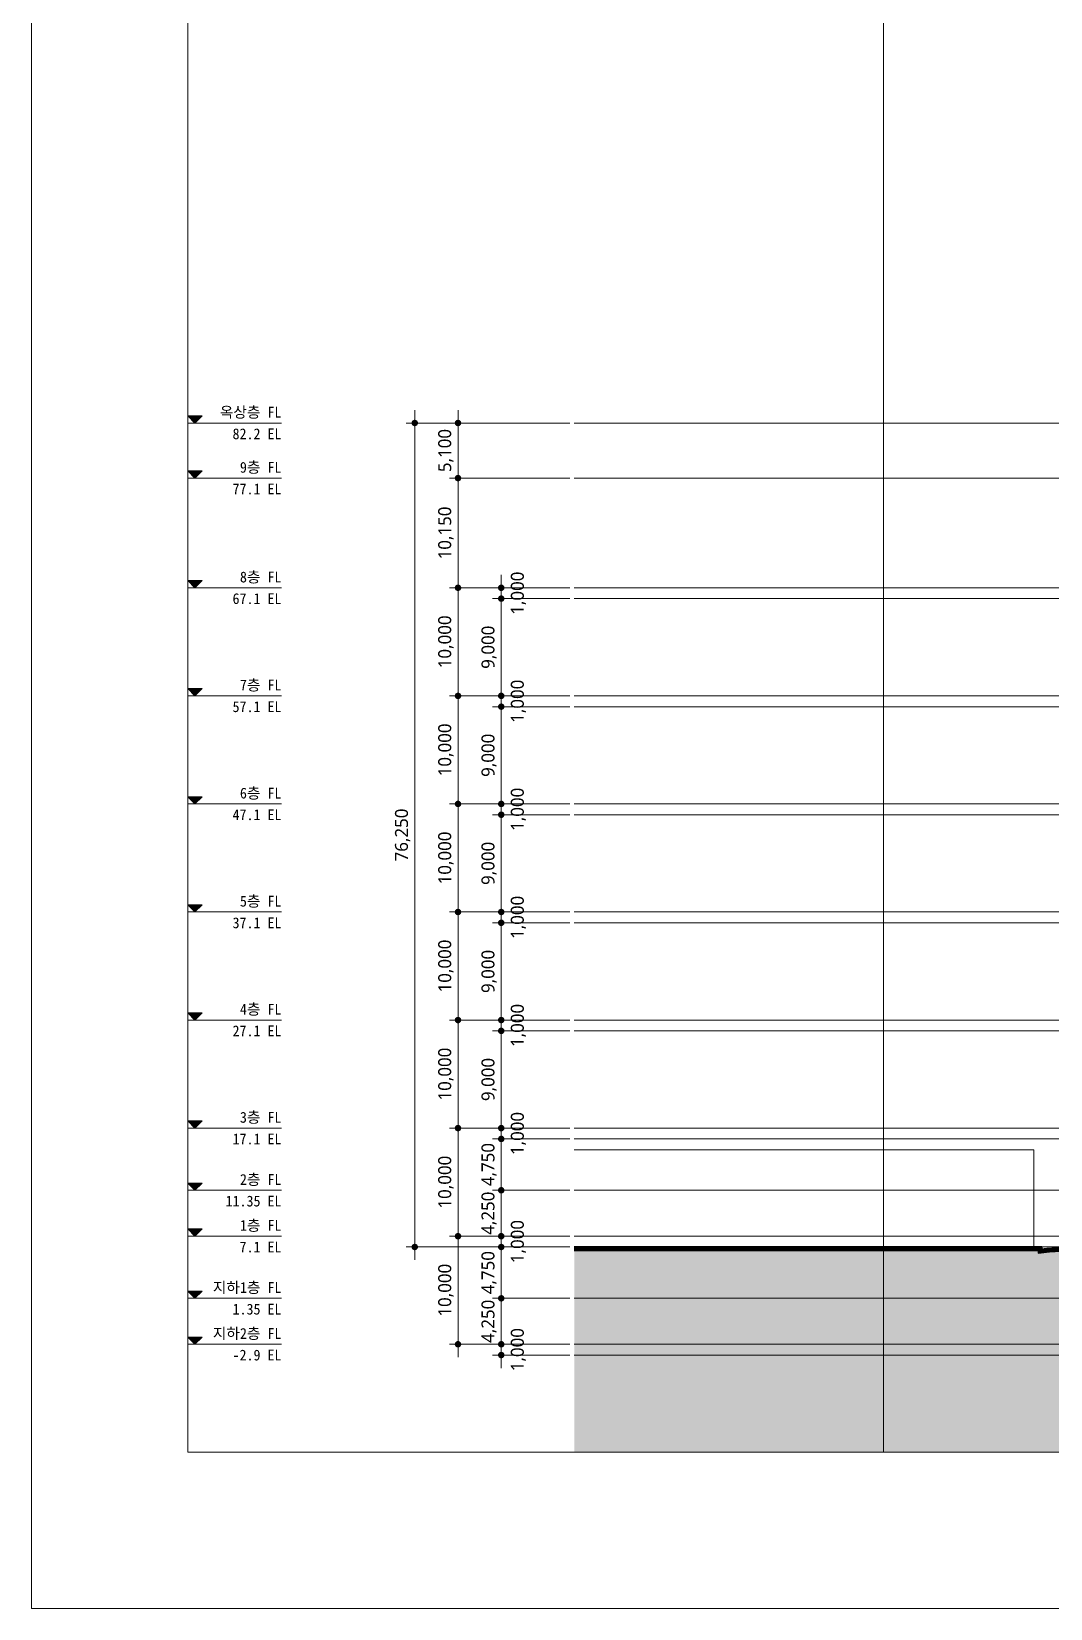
# Model space of a CAD drawing. Header units: millimetres. Extents: x 0 to 420000, y 0 to 297000.
# Drawn here: x 0 to 94255, y 0 to 145925 of the extents above; entities that cross this region are included whole.
import ezdxf
from ezdxf.enums import TextEntityAlignment as Align

# ---------------------------------------------------------------- set-up
doc = ezdxf.new("R2010")
doc.units = ezdxf.units.MM
doc.linetypes.add('CEN', pattern=[62, 60, -1, 0, -1])
doc.layers.get('Defpoints').update_dxf_attribs({"color": 140})
for name, color, linetype, lineweight in [('A-AXIS-LINE', 1, 'CEN', 15), ('A-ELEV-LIN3', 8, 'Continuous', 18), ('A-GRND', 2, 'Continuous', 40)]:
    doc.layers.add(name, color=color, linetype=linetype, lineweight=lineweight)
doc.layers.add('A-XXXX-NPLT', color=144, linetype='Continuous', lineweight=15, plot=False)
doc.layers.add('A-XXXX-SOLD', color=252, linetype='Continuous')
doc.styles.add('HY울릉도L', font='')
doc.styles.add('돋움체', font='')
doc.styles.add('맑은고딕', font='')
doc.styles.get('HY울릉도L').set_extended_font_data('HYwulM')
doc.styles.get('돋움체').set_extended_font_data('DotumChe')
doc.styles.get('맑은고딕').set_extended_font_data('Malgun Gothic')
doc.dimstyles.new('CDIM', dxfattribs={"dimtxt": 3, "dimasz": 1.5, "dimexe": 2, "dimexo": 1, "dimgap": 1, "dimtad": 1, "dimdec": 0, "dimrnd": 0.5, "dimzin": 0, "dimdsep": 32, "dimlunit": 6, "dimtxsty": 'HY울릉도L', "dimblk1": '_CIDOT', "dimblk2": '_CIDOT', "dimsah": 1, "dimcen": 5.5, "dimclrd": 2, "dimclre": 2, "dimclrt": 7, "dimadec": 0, "dimazin": 0, "dimtfac": 1, "dimtdec": 0, "dimtix": 1, "dimtmove": 2, "dimatfit": 1, "dimldrblk": '_CIDOT', "dimfxl": 1, "dimtolj": 1, "dimtzin": 0, "dimlwd": -1, "dimarcsym": 0})

# ---------------------------------------------------------------- blocks, each defined once
blk = doc.blocks.new('_CIDOT')
at = {"color": 0, "linetype": 'ByBlock'}
blk.add_line((2, 0), (-1, 0), dxfattribs=at)
at = {"color": 0, "linetype": 'ByBlock', "const_width": 0.5}
blk.add_lwpolyline([(-0.25, 0, 1), (0.25, 0, 1)], format="xyb", close=True, dxfattribs=at)
blk = doc.blocks.new('*D240')
at = {"layer": 'A-XXXX-NPLT', "lineweight": -2, "transparency": 16777216}
for p, q in [((4631388, -360969), (4620238, -360969)), ((4631388, -371119), (4620238, -371119))]:
    blk.add_line(p, q, dxfattribs=at)
at = {"layer": 'A-XXXX-NPLT', "transparency": 16777216}
blk.add_line((4621038, -370519), (4621038, -361569), dxfattribs=at)
at = {"layer": 'Defpoints', "color": 0, "transparency": 16777216}
for p in [(4621038, -360969), (4631788, -360969), (4631788, -371119)]:
    blk.add_point(p, dxfattribs=at)
at = {"layer": 'A-XXXX-NPLT', "transparency": 16777216, "xscale": 600, "yscale": 600, "zscale": 600}
for p, rotation in [((4621038, -360969), 90), ((4621038, -371119), 270)]:
    blk.add_blockref('_CIDOT', p, dxfattribs=dict(at, rotation=rotation))
at = {"layer": 'A-XXXX-NPLT', "color": 3, "transparency": 16777216, "insert": (4619914, -366044), "char_height": 1200, "attachment_point": 5, "rotation": 90, "style": '맑은고딕'}
blk.add_mtext('\\A1;10,150', dxfattribs=at)
blk = doc.blocks.new('*D241')
at = {"layer": 'A-XXXX-NPLT', "lineweight": -2, "transparency": 16777216}
for p, q in [((4631388, -371119), (4620238, -371119)), ((4631388, -381119), (4620238, -381119))]:
    blk.add_line(p, q, dxfattribs=at)
at = {"layer": 'A-XXXX-NPLT', "transparency": 16777216}
blk.add_line((4621038, -371719), (4621038, -380519), dxfattribs=at)
at = {"layer": 'Defpoints', "color": 0, "transparency": 16777216}
for p in [(4631788, -371119), (4621038, -381119), (4631788, -381119)]:
    blk.add_point(p, dxfattribs=at)
at = {"layer": 'A-XXXX-NPLT', "transparency": 16777216, "xscale": 600, "yscale": 600, "zscale": 600}
for p, rotation in [((4621038, -371119), 90), ((4621038, -381119), 270)]:
    blk.add_blockref('_CIDOT', p, dxfattribs=dict(at, rotation=rotation))
at = {"layer": 'A-XXXX-NPLT', "color": 3, "transparency": 16777216, "insert": (4619914, -376119), "char_height": 1200, "attachment_point": 5, "rotation": 90, "style": '맑은고딕'}
blk.add_mtext('\\A1;10,000', dxfattribs=at)
blk = doc.blocks.new('*D242')
at = {"layer": 'A-XXXX-NPLT', "lineweight": -2, "transparency": 16777216}
for p, q in [((4631388, -381119), (4620238, -381119)), ((4631388, -391119), (4620238, -391119))]:
    blk.add_line(p, q, dxfattribs=at)
at = {"layer": 'A-XXXX-NPLT', "transparency": 16777216}
blk.add_line((4621038, -381719), (4621038, -390519), dxfattribs=at)
at = {"layer": 'Defpoints', "color": 0, "transparency": 16777216}
for p in [(4631788, -381119), (4621038, -391119), (4631788, -391119)]:
    blk.add_point(p, dxfattribs=at)
at = {"layer": 'A-XXXX-NPLT', "transparency": 16777216, "xscale": 600, "yscale": 600, "zscale": 600}
for p, rotation in [((4621038, -381119), 90), ((4621038, -391119), 270)]:
    blk.add_blockref('_CIDOT', p, dxfattribs=dict(at, rotation=rotation))
at = {"layer": 'A-XXXX-NPLT', "color": 3, "transparency": 16777216, "insert": (4619914, -386119), "char_height": 1200, "attachment_point": 5, "rotation": 90, "style": '맑은고딕'}
blk.add_mtext('\\A1;10,000', dxfattribs=at)
blk = doc.blocks.new('*D243')
at = {"layer": 'A-XXXX-NPLT', "lineweight": -2, "transparency": 16777216}
for p, q in [((4631388, -391119), (4620238, -391119)), ((4631388, -401119), (4620238, -401119))]:
    blk.add_line(p, q, dxfattribs=at)
at = {"layer": 'A-XXXX-NPLT', "transparency": 16777216}
blk.add_line((4621038, -391719), (4621038, -400519), dxfattribs=at)
at = {"layer": 'Defpoints', "color": 0, "transparency": 16777216}
for p in [(4631788, -391119), (4621038, -401119), (4631788, -401119)]:
    blk.add_point(p, dxfattribs=at)
at = {"layer": 'A-XXXX-NPLT', "transparency": 16777216, "xscale": 600, "yscale": 600, "zscale": 600}
for p, rotation in [((4621038, -391119), 90), ((4621038, -401119), 270)]:
    blk.add_blockref('_CIDOT', p, dxfattribs=dict(at, rotation=rotation))
at = {"layer": 'A-XXXX-NPLT', "color": 3, "transparency": 16777216, "insert": (4619914, -396119), "char_height": 1200, "attachment_point": 5, "rotation": 90, "style": '맑은고딕'}
blk.add_mtext('\\A1;10,000', dxfattribs=at)
blk = doc.blocks.new('*D244')
at = {"layer": 'A-XXXX-NPLT', "lineweight": -2, "transparency": 16777216}
for p, q in [((4631388, -401119), (4620238, -401119)), ((4631388, -411119), (4620238, -411119))]:
    blk.add_line(p, q, dxfattribs=at)
at = {"layer": 'A-XXXX-NPLT', "transparency": 16777216}
blk.add_line((4621038, -401719), (4621038, -410519), dxfattribs=at)
at = {"layer": 'Defpoints', "color": 0, "transparency": 16777216}
for p in [(4631788, -401119), (4621038, -411119), (4631788, -411119)]:
    blk.add_point(p, dxfattribs=at)
at = {"layer": 'A-XXXX-NPLT', "transparency": 16777216, "xscale": 600, "yscale": 600, "zscale": 600}
for p, rotation in [((4621038, -401119), 90), ((4621038, -411119), 270)]:
    blk.add_blockref('_CIDOT', p, dxfattribs=dict(at, rotation=rotation))
at = {"layer": 'A-XXXX-NPLT', "color": 3, "transparency": 16777216, "insert": (4619914, -406119), "char_height": 1200, "attachment_point": 5, "rotation": 90, "style": '맑은고딕'}
blk.add_mtext('\\A1;10,000', dxfattribs=at)
blk = doc.blocks.new('*D245')
at = {"layer": 'A-XXXX-NPLT', "lineweight": -2, "transparency": 16777216}
for p, q in [((4631388, -411119), (4620238, -411119)), ((4631388, -421119), (4620238, -421119))]:
    blk.add_line(p, q, dxfattribs=at)
at = {"layer": 'A-XXXX-NPLT', "transparency": 16777216}
blk.add_line((4621038, -411719), (4621038, -420519), dxfattribs=at)
at = {"layer": 'Defpoints', "color": 0, "transparency": 16777216}
for p in [(4631788, -411119), (4621038, -421119), (4631788, -421119)]:
    blk.add_point(p, dxfattribs=at)
at = {"layer": 'A-XXXX-NPLT', "transparency": 16777216, "xscale": 600, "yscale": 600, "zscale": 600}
for p, rotation in [((4621038, -411119), 90), ((4621038, -421119), 270)]:
    blk.add_blockref('_CIDOT', p, dxfattribs=dict(at, rotation=rotation))
at = {"layer": 'A-XXXX-NPLT', "color": 3, "transparency": 16777216, "insert": (4619914, -416119), "char_height": 1200, "attachment_point": 5, "rotation": 90, "style": '맑은고딕'}
blk.add_mtext('\\A1;10,000', dxfattribs=at)
blk = doc.blocks.new('*D221')
at = {"layer": 'A-XXXX-NPLT', "lineweight": -2, "transparency": 16777216}
for p, q in [((4631388, -431119), (4620238, -431119)), ((4631388, -441119), (4620238, -441119))]:
    blk.add_line(p, q, dxfattribs=at)
at = {"layer": 'A-XXXX-NPLT', "transparency": 16777216}
blk.add_line((4621038, -431719), (4621038, -440519), dxfattribs=at)
at = {"layer": 'Defpoints', "color": 0, "transparency": 16777216}
for p in [(4631788, -431119), (4621038, -441119), (4631788, -441119)]:
    blk.add_point(p, dxfattribs=at)
at = {"layer": 'A-XXXX-NPLT', "transparency": 16777216, "xscale": 600, "yscale": 600, "zscale": 600}
for p, rotation in [((4621038, -431119), 90), ((4621038, -441119), 270)]:
    blk.add_blockref('_CIDOT', p, dxfattribs=dict(at, rotation=rotation))
at = {"layer": 'A-XXXX-NPLT', "color": 3, "transparency": 16777216, "insert": (4619914, -436119), "char_height": 1200, "attachment_point": 5, "rotation": 90, "style": '맑은고딕'}
blk.add_mtext('\\A1;10,000', dxfattribs=at)
blk = doc.blocks.new('*D222')
at = {"layer": 'A-XXXX-NPLT', "transparency": 16777216}
for p, q in [((4625038, -370519), (4625038, -369919)), ((4625038, -372119), (4625038, -371119)), ((4625038, -372719), (4625038, -373319))]:
    blk.add_line(p, q, dxfattribs=at)
at = {"layer": 'A-XXXX-NPLT', "lineweight": -2, "transparency": 16777216}
for p, q in [((4631388, -371119), (4624238, -371119)), ((4631388, -372119), (4624238, -372119))]:
    blk.add_line(p, q, dxfattribs=at)
at = {"layer": 'Defpoints', "color": 0, "transparency": 16777216}
for p in [(4625038, -371119), (4631788, -371119), (4631788, -372119)]:
    blk.add_point(p, dxfattribs=at)
at = {"layer": 'A-XXXX-NPLT', "transparency": 16777216, "xscale": 600, "yscale": 600, "zscale": 600}
for p, rotation in [((4625038, -371119), 270), ((4625038, -372119), 90)]:
    blk.add_blockref('_CIDOT', p, dxfattribs=dict(at, rotation=rotation))
at = {"layer": 'A-XXXX-NPLT', "color": 3, "transparency": 16777216, "insert": (4626633, -371619), "char_height": 1200, "attachment_point": 5, "rotation": 90, "style": '맑은고딕'}
blk.add_mtext('\\A1;1,000', dxfattribs=at)
blk = doc.blocks.new('*D223')
at = {"layer": 'A-XXXX-NPLT', "lineweight": -2, "transparency": 16777216}
for p, q in [((4631388, -372119), (4624238, -372119)), ((4631388, -381119), (4624238, -381119))]:
    blk.add_line(p, q, dxfattribs=at)
at = {"layer": 'A-XXXX-NPLT', "transparency": 16777216}
blk.add_line((4625038, -372719), (4625038, -380519), dxfattribs=at)
at = {"layer": 'Defpoints', "color": 0, "transparency": 16777216}
for p in [(4631788, -372119), (4625038, -381119), (4631788, -381119)]:
    blk.add_point(p, dxfattribs=at)
at = {"layer": 'A-XXXX-NPLT', "transparency": 16777216, "xscale": 600, "yscale": 600, "zscale": 600}
for p, rotation in [((4625038, -372119), 90), ((4625038, -381119), 270)]:
    blk.add_blockref('_CIDOT', p, dxfattribs=dict(at, rotation=rotation))
at = {"layer": 'A-XXXX-NPLT', "color": 3, "transparency": 16777216, "insert": (4623917, -376619), "char_height": 1200, "attachment_point": 5, "rotation": 90, "style": '맑은고딕'}
blk.add_mtext('\\A1;9,000', dxfattribs=at)
blk = doc.blocks.new('*D224')
at = {"layer": 'A-XXXX-NPLT', "transparency": 16777216}
for p, q in [((4625038, -380519), (4625038, -379919)), ((4625038, -382119), (4625038, -381119)), ((4625038, -382719), (4625038, -383319))]:
    blk.add_line(p, q, dxfattribs=at)
at = {"layer": 'A-XXXX-NPLT', "lineweight": -2, "transparency": 16777216}
for p, q in [((4631388, -381119), (4624238, -381119)), ((4631388, -382119), (4624238, -382119))]:
    blk.add_line(p, q, dxfattribs=at)
at = {"layer": 'Defpoints', "color": 0, "transparency": 16777216}
for p in [(4625038, -381119), (4631788, -381119), (4631788, -382119)]:
    blk.add_point(p, dxfattribs=at)
at = {"layer": 'A-XXXX-NPLT', "transparency": 16777216, "xscale": 600, "yscale": 600, "zscale": 600}
for p, rotation in [((4625038, -381119), 270), ((4625038, -382119), 90)]:
    blk.add_blockref('_CIDOT', p, dxfattribs=dict(at, rotation=rotation))
at = {"layer": 'A-XXXX-NPLT', "color": 3, "transparency": 16777216, "insert": (4626633, -381619), "char_height": 1200, "attachment_point": 5, "rotation": 90, "style": '맑은고딕'}
blk.add_mtext('\\A1;1,000', dxfattribs=at)
blk = doc.blocks.new('*D225')
at = {"layer": 'A-XXXX-NPLT', "lineweight": -2, "transparency": 16777216}
for p, q in [((4631388, -382119), (4624238, -382119)), ((4631388, -391119), (4624238, -391119))]:
    blk.add_line(p, q, dxfattribs=at)
at = {"layer": 'A-XXXX-NPLT', "transparency": 16777216}
blk.add_line((4625038, -382719), (4625038, -390519), dxfattribs=at)
at = {"layer": 'Defpoints', "color": 0, "transparency": 16777216}
for p in [(4631788, -382119), (4625038, -391119), (4631788, -391119)]:
    blk.add_point(p, dxfattribs=at)
at = {"layer": 'A-XXXX-NPLT', "transparency": 16777216, "xscale": 600, "yscale": 600, "zscale": 600}
for p, rotation in [((4625038, -382119), 90), ((4625038, -391119), 270)]:
    blk.add_blockref('_CIDOT', p, dxfattribs=dict(at, rotation=rotation))
at = {"layer": 'A-XXXX-NPLT', "color": 3, "transparency": 16777216, "insert": (4623917, -386619), "char_height": 1200, "attachment_point": 5, "rotation": 90, "style": '맑은고딕'}
blk.add_mtext('\\A1;9,000', dxfattribs=at)
blk = doc.blocks.new('*D226')
at = {"layer": 'A-XXXX-NPLT', "transparency": 16777216}
for p, q in [((4625038, -390519), (4625038, -389919)), ((4625038, -392119), (4625038, -391119)), ((4625038, -392719), (4625038, -393319))]:
    blk.add_line(p, q, dxfattribs=at)
at = {"layer": 'A-XXXX-NPLT', "lineweight": -2, "transparency": 16777216}
for p, q in [((4631388, -391119), (4624238, -391119)), ((4631388, -392119), (4624238, -392119))]:
    blk.add_line(p, q, dxfattribs=at)
at = {"layer": 'Defpoints', "color": 0, "transparency": 16777216}
for p in [(4625038, -391119), (4631788, -391119), (4631788, -392119)]:
    blk.add_point(p, dxfattribs=at)
at = {"layer": 'A-XXXX-NPLT', "transparency": 16777216, "xscale": 600, "yscale": 600, "zscale": 600}
for p, rotation in [((4625038, -391119), 270), ((4625038, -392119), 90)]:
    blk.add_blockref('_CIDOT', p, dxfattribs=dict(at, rotation=rotation))
at = {"layer": 'A-XXXX-NPLT', "color": 3, "transparency": 16777216, "insert": (4626633, -391619), "char_height": 1200, "attachment_point": 5, "rotation": 90, "style": '맑은고딕'}
blk.add_mtext('\\A1;1,000', dxfattribs=at)
blk = doc.blocks.new('*D227')
at = {"layer": 'A-XXXX-NPLT', "lineweight": -2, "transparency": 16777216}
for p, q in [((4631388, -392119), (4624238, -392119)), ((4631388, -401119), (4624238, -401119))]:
    blk.add_line(p, q, dxfattribs=at)
at = {"layer": 'A-XXXX-NPLT', "transparency": 16777216}
blk.add_line((4625038, -392719), (4625038, -400519), dxfattribs=at)
at = {"layer": 'Defpoints', "color": 0, "transparency": 16777216}
for p in [(4631788, -392119), (4625038, -401119), (4631788, -401119)]:
    blk.add_point(p, dxfattribs=at)
at = {"layer": 'A-XXXX-NPLT', "transparency": 16777216, "xscale": 600, "yscale": 600, "zscale": 600}
for p, rotation in [((4625038, -392119), 90), ((4625038, -401119), 270)]:
    blk.add_blockref('_CIDOT', p, dxfattribs=dict(at, rotation=rotation))
at = {"layer": 'A-XXXX-NPLT', "color": 3, "transparency": 16777216, "insert": (4623917, -396619), "char_height": 1200, "attachment_point": 5, "rotation": 90, "style": '맑은고딕'}
blk.add_mtext('\\A1;9,000', dxfattribs=at)
blk = doc.blocks.new('*D228')
at = {"layer": 'A-XXXX-NPLT', "lineweight": -2, "transparency": 16777216}
for p, q in [((4631388, -401119), (4624238, -401119)), ((4631388, -402119), (4624238, -402119))]:
    blk.add_line(p, q, dxfattribs=at)
at = {"layer": 'A-XXXX-NPLT', "transparency": 16777216}
for p, q in [((4625038, -400519), (4625038, -399919)), ((4625038, -402119), (4625038, -401119)), ((4625038, -402719), (4625038, -403319))]:
    blk.add_line(p, q, dxfattribs=at)
at = {"layer": 'Defpoints', "color": 0, "transparency": 16777216}
for p in [(4625038, -401119), (4631788, -401119), (4631788, -402119)]:
    blk.add_point(p, dxfattribs=at)
at = {"layer": 'A-XXXX-NPLT', "transparency": 16777216, "xscale": 600, "yscale": 600, "zscale": 600}
for p, rotation in [((4625038, -401119), 270), ((4625038, -402119), 90)]:
    blk.add_blockref('_CIDOT', p, dxfattribs=dict(at, rotation=rotation))
at = {"layer": 'A-XXXX-NPLT', "color": 3, "transparency": 16777216, "insert": (4626633, -401619), "char_height": 1200, "attachment_point": 5, "rotation": 90, "style": '맑은고딕'}
blk.add_mtext('\\A1;1,000', dxfattribs=at)
blk = doc.blocks.new('*D229')
at = {"layer": 'A-XXXX-NPLT', "lineweight": -2, "transparency": 16777216}
for p, q in [((4631388, -402119), (4624238, -402119)), ((4631388, -411119), (4624238, -411119))]:
    blk.add_line(p, q, dxfattribs=at)
at = {"layer": 'A-XXXX-NPLT', "transparency": 16777216}
blk.add_line((4625038, -402719), (4625038, -410519), dxfattribs=at)
at = {"layer": 'Defpoints', "color": 0, "transparency": 16777216}
for p in [(4631788, -402119), (4625038, -411119), (4631788, -411119)]:
    blk.add_point(p, dxfattribs=at)
at = {"layer": 'A-XXXX-NPLT', "transparency": 16777216, "xscale": 600, "yscale": 600, "zscale": 600}
for p, rotation in [((4625038, -402119), 90), ((4625038, -411119), 270)]:
    blk.add_blockref('_CIDOT', p, dxfattribs=dict(at, rotation=rotation))
at = {"layer": 'A-XXXX-NPLT', "color": 3, "transparency": 16777216, "insert": (4623917, -406619), "char_height": 1200, "attachment_point": 5, "rotation": 90, "style": '맑은고딕'}
blk.add_mtext('\\A1;9,000', dxfattribs=at)
blk = doc.blocks.new('*D230')
at = {"layer": 'A-XXXX-NPLT', "transparency": 16777216}
for p, q in [((4625038, -410519), (4625038, -409919)), ((4625038, -412119), (4625038, -411119)), ((4625038, -412719), (4625038, -413319))]:
    blk.add_line(p, q, dxfattribs=at)
at = {"layer": 'A-XXXX-NPLT', "lineweight": -2, "transparency": 16777216}
for p, q in [((4631388, -411119), (4624238, -411119)), ((4631388, -412119), (4624238, -412119))]:
    blk.add_line(p, q, dxfattribs=at)
at = {"layer": 'Defpoints', "color": 0, "transparency": 16777216}
for p in [(4625038, -411119), (4631788, -411119), (4631788, -412119)]:
    blk.add_point(p, dxfattribs=at)
at = {"layer": 'A-XXXX-NPLT', "transparency": 16777216, "xscale": 600, "yscale": 600, "zscale": 600}
for p, rotation in [((4625038, -411119), 270), ((4625038, -412119), 90)]:
    blk.add_blockref('_CIDOT', p, dxfattribs=dict(at, rotation=rotation))
at = {"layer": 'A-XXXX-NPLT', "color": 3, "transparency": 16777216, "insert": (4626633, -411619), "char_height": 1200, "attachment_point": 5, "rotation": 90, "style": '맑은고딕'}
blk.add_mtext('\\A1;1,000', dxfattribs=at)
blk = doc.blocks.new('*D231')
at = {"layer": 'A-XXXX-NPLT', "lineweight": -2, "transparency": 16777216}
for p, q in [((4631388, -412119), (4624238, -412119)), ((4631388, -421119), (4624238, -421119))]:
    blk.add_line(p, q, dxfattribs=at)
at = {"layer": 'A-XXXX-NPLT', "transparency": 16777216}
blk.add_line((4625038, -412719), (4625038, -420519), dxfattribs=at)
at = {"layer": 'Defpoints', "color": 0, "transparency": 16777216}
for p in [(4631788, -412119), (4625038, -421119), (4631788, -421119)]:
    blk.add_point(p, dxfattribs=at)
at = {"layer": 'A-XXXX-NPLT', "transparency": 16777216, "xscale": 600, "yscale": 600, "zscale": 600}
for p, rotation in [((4625038, -412119), 90), ((4625038, -421119), 270)]:
    blk.add_blockref('_CIDOT', p, dxfattribs=dict(at, rotation=rotation))
at = {"layer": 'A-XXXX-NPLT', "color": 3, "transparency": 16777216, "insert": (4623917, -416619), "char_height": 1200, "attachment_point": 5, "rotation": 90, "style": '맑은고딕'}
blk.add_mtext('\\A1;9,000', dxfattribs=at)
blk = doc.blocks.new('*D232')
at = {"layer": 'A-XXXX-NPLT', "transparency": 16777216}
for p, q in [((4625038, -420519), (4625038, -419919)), ((4625038, -422119), (4625038, -421119)), ((4625038, -422719), (4625038, -423319))]:
    blk.add_line(p, q, dxfattribs=at)
at = {"layer": 'A-XXXX-NPLT', "lineweight": -2, "transparency": 16777216}
for p, q in [((4631388, -421119), (4624238, -421119)), ((4631388, -422119), (4624238, -422119))]:
    blk.add_line(p, q, dxfattribs=at)
at = {"layer": 'Defpoints', "color": 0, "transparency": 16777216}
for p in [(4625038, -421119), (4631788, -421119), (4631788, -422119)]:
    blk.add_point(p, dxfattribs=at)
at = {"layer": 'A-XXXX-NPLT', "transparency": 16777216, "xscale": 600, "yscale": 600, "zscale": 600}
for p, rotation in [((4625038, -421119), 270), ((4625038, -422119), 90)]:
    blk.add_blockref('_CIDOT', p, dxfattribs=dict(at, rotation=rotation))
at = {"layer": 'A-XXXX-NPLT', "color": 3, "transparency": 16777216, "insert": (4626633, -421619), "char_height": 1200, "attachment_point": 5, "rotation": 90, "style": '맑은고딕'}
blk.add_mtext('\\A1;1,000', dxfattribs=at)
blk = doc.blocks.new('*D233')
at = {"layer": 'A-XXXX-NPLT', "transparency": 16777216}
for p, q in [((4625038, -421519), (4625038, -420919)), ((4625038, -422119), (4625038, -426869)), ((4625038, -427469), (4625038, -428069))]:
    blk.add_line(p, q, dxfattribs=at)
at = {"layer": 'A-XXXX-NPLT', "lineweight": -2, "transparency": 16777216}
for p, q in [((4631388, -422119), (4624238, -422119)), ((4631388, -426869), (4624238, -426869))]:
    blk.add_line(p, q, dxfattribs=at)
at = {"layer": 'Defpoints', "color": 0, "transparency": 16777216}
for p in [(4631788, -422119), (4625038, -426869), (4631788, -426869)]:
    blk.add_point(p, dxfattribs=at)
at = {"layer": 'A-XXXX-NPLT', "transparency": 16777216, "xscale": 600, "yscale": 600, "zscale": 600}
for p, rotation in [((4625038, -422119), 270), ((4625038, -426869), 90)]:
    blk.add_blockref('_CIDOT', p, dxfattribs=dict(at, rotation=rotation))
at = {"layer": 'A-XXXX-NPLT', "color": 3, "transparency": 16777216, "insert": (4623917, -424494), "char_height": 1200, "attachment_point": 5, "rotation": 90, "style": '맑은고딕'}
blk.add_mtext('\\A1;4,750', dxfattribs=at)
blk = doc.blocks.new('*D234')
at = {"layer": 'A-XXXX-NPLT', "transparency": 16777216}
for p, q in [((4625038, -430519), (4625038, -429919)), ((4625038, -432119), (4625038, -431119)), ((4625038, -432719), (4625038, -433319))]:
    blk.add_line(p, q, dxfattribs=at)
at = {"layer": 'A-XXXX-NPLT', "lineweight": -2, "transparency": 16777216}
for p, q in [((4631388, -431119), (4624238, -431119)), ((4631388, -432119), (4624238, -432119))]:
    blk.add_line(p, q, dxfattribs=at)
at = {"layer": 'Defpoints', "color": 0, "transparency": 16777216}
for p in [(4625038, -431119), (4631788, -431119), (4631788, -432119)]:
    blk.add_point(p, dxfattribs=at)
at = {"layer": 'A-XXXX-NPLT', "transparency": 16777216, "xscale": 600, "yscale": 600, "zscale": 600}
for p, rotation in [((4625038, -431119), 270), ((4625038, -432119), 90)]:
    blk.add_blockref('_CIDOT', p, dxfattribs=dict(at, rotation=rotation))
at = {"layer": 'A-XXXX-NPLT', "color": 3, "transparency": 16777216, "insert": (4626633, -431619), "char_height": 1200, "attachment_point": 5, "rotation": 90, "style": '맑은고딕'}
blk.add_mtext('\\A1;1,000', dxfattribs=at)
blk = doc.blocks.new('*D235')
at = {"layer": 'A-XXXX-NPLT', "transparency": 16777216}
for p, q in [((4625038, -440519), (4625038, -439919)), ((4625038, -442119), (4625038, -441119)), ((4625038, -442719), (4625038, -443319))]:
    blk.add_line(p, q, dxfattribs=at)
at = {"layer": 'A-XXXX-NPLT', "lineweight": -2, "transparency": 16777216}
for p, q in [((4631388, -441119), (4624238, -441119)), ((4631388, -442119), (4624238, -442119))]:
    blk.add_line(p, q, dxfattribs=at)
at = {"layer": 'Defpoints', "color": 0, "transparency": 16777216}
for p in [(4625038, -441119), (4631788, -441119), (4631788, -442119)]:
    blk.add_point(p, dxfattribs=at)
at = {"layer": 'A-XXXX-NPLT', "transparency": 16777216, "xscale": 600, "yscale": 600, "zscale": 600}
for p, rotation in [((4625038, -441119), 270), ((4625038, -442119), 90)]:
    blk.add_blockref('_CIDOT', p, dxfattribs=dict(at, rotation=rotation))
at = {"layer": 'A-XXXX-NPLT', "color": 3, "transparency": 16777216, "insert": (4626633, -441619), "char_height": 1200, "attachment_point": 5, "rotation": 90, "style": '맑은고딕'}
blk.add_mtext('\\A1;1,000', dxfattribs=at)
blk = doc.blocks.new('*D236')
at = {"layer": 'A-XXXX-NPLT', "lineweight": -2, "transparency": 16777216}
for p, q in [((4631388, -355869), (4620238, -355869)), ((4631388, -360969), (4620238, -360969))]:
    blk.add_line(p, q, dxfattribs=at)
at = {"layer": 'A-XXXX-NPLT', "transparency": 16777216}
blk.add_line((4621038, -360369), (4621038, -356469), dxfattribs=at)
at = {"layer": 'Defpoints', "color": 0, "transparency": 16777216}
for p in [(4621038, -355869), (4631788, -355869), (4631788, -360969)]:
    blk.add_point(p, dxfattribs=at)
at = {"layer": 'A-XXXX-NPLT', "transparency": 16777216, "xscale": 600, "yscale": 600, "zscale": 600}
for p, rotation in [((4621038, -355869), 90), ((4621038, -360969), 270)]:
    blk.add_blockref('_CIDOT', p, dxfattribs=dict(at, rotation=rotation))
at = {"layer": 'A-XXXX-NPLT', "color": 3, "transparency": 16777216, "insert": (4619914, -358419), "char_height": 1200, "attachment_point": 5, "rotation": 90, "style": '맑은고딕'}
blk.add_mtext('\\A1;5,100', dxfattribs=at)
blk = doc.blocks.new('*D237')
at = {"layer": 'A-XXXX-NPLT', "lineweight": -2, "transparency": 16777216}
for p, q in [((4631388, -355869), (4616238, -355869)), ((4631388, -432119), (4616238, -432119))]:
    blk.add_line(p, q, dxfattribs=at)
at = {"layer": 'A-XXXX-NPLT', "transparency": 16777216}
blk.add_line((4617038, -431519), (4617038, -356469), dxfattribs=at)
at = {"layer": 'Defpoints', "color": 0, "transparency": 16777216}
for p in [(4617038, -355869), (4631788, -355869), (4631788, -432119)]:
    blk.add_point(p, dxfattribs=at)
at = {"layer": 'A-XXXX-NPLT', "transparency": 16777216, "xscale": 600, "yscale": 600, "zscale": 600}
for p, rotation in [((4617038, -355869), 90), ((4617038, -432119), 270)]:
    blk.add_blockref('_CIDOT', p, dxfattribs=dict(at, rotation=rotation))
at = {"layer": 'A-XXXX-NPLT', "color": 3, "transparency": 16777216, "insert": (4615917, -393994), "char_height": 1200, "attachment_point": 5, "rotation": 90, "style": '맑은고딕'}
blk.add_mtext('\\A1;76,250', dxfattribs=at)
blk = doc.blocks.new('*D246')
at = {"layer": 'A-XXXX-NPLT', "lineweight": -2, "transparency": 16777216}
for p, q in [((4631388, -421119), (4620238, -421119)), ((4631388, -431119), (4620238, -431119))]:
    blk.add_line(p, q, dxfattribs=at)
at = {"layer": 'A-XXXX-NPLT', "transparency": 16777216}
blk.add_line((4621038, -421719), (4621038, -430519), dxfattribs=at)
at = {"layer": 'Defpoints', "color": 0, "transparency": 16777216}
for p in [(4631788, -421119), (4621038, -431119), (4631788, -431119)]:
    blk.add_point(p, dxfattribs=at)
at = {"layer": 'A-XXXX-NPLT', "transparency": 16777216, "xscale": 600, "yscale": 600, "zscale": 600}
for p, rotation in [((4621038, -421119), 90), ((4621038, -431119), 270)]:
    blk.add_blockref('_CIDOT', p, dxfattribs=dict(at, rotation=rotation))
at = {"layer": 'A-XXXX-NPLT', "color": 3, "transparency": 16777216, "insert": (4619914, -426119), "char_height": 1200, "attachment_point": 5, "rotation": 90, "style": '맑은고딕'}
blk.add_mtext('\\A1;10,000', dxfattribs=at)
blk = doc.blocks.new('*D247')
at = {"layer": 'A-XXXX-NPLT', "transparency": 16777216}
for p, q in [((4625038, -426269), (4625038, -425669)), ((4625038, -426869), (4625038, -431119)), ((4625038, -431719), (4625038, -432319))]:
    blk.add_line(p, q, dxfattribs=at)
at = {"layer": 'A-XXXX-NPLT', "lineweight": -2, "transparency": 16777216}
for p, q in [((4631388, -426869), (4624238, -426869)), ((4631388, -431119), (4624238, -431119))]:
    blk.add_line(p, q, dxfattribs=at)
at = {"layer": 'Defpoints', "color": 0, "transparency": 16777216}
for p in [(4631788, -426869), (4625038, -431119), (4631788, -431119)]:
    blk.add_point(p, dxfattribs=at)
at = {"layer": 'A-XXXX-NPLT', "transparency": 16777216, "xscale": 600, "yscale": 600, "zscale": 600}
for p, rotation in [((4625038, -426869), 270), ((4625038, -431119), 90)]:
    blk.add_blockref('_CIDOT', p, dxfattribs=dict(at, rotation=rotation))
at = {"layer": 'A-XXXX-NPLT', "color": 3, "transparency": 16777216, "insert": (4623917, -428994), "char_height": 1200, "attachment_point": 5, "rotation": 90, "style": '맑은고딕'}
blk.add_mtext('\\A1;4,250', dxfattribs=at)
blk = doc.blocks.new('*D238')
at = {"layer": 'A-XXXX-NPLT', "transparency": 16777216}
for p, q in [((4625038, -431519), (4625038, -430919)), ((4625038, -432119), (4625038, -436869)), ((4625038, -437469), (4625038, -438069))]:
    blk.add_line(p, q, dxfattribs=at)
at = {"layer": 'A-XXXX-NPLT', "lineweight": -2, "transparency": 16777216}
for p, q in [((4631388, -432119), (4624238, -432119)), ((4631388, -436869), (4624238, -436869))]:
    blk.add_line(p, q, dxfattribs=at)
at = {"layer": 'Defpoints', "color": 0, "transparency": 16777216}
for p in [(4631788, -432119), (4625038, -436869), (4631788, -436869)]:
    blk.add_point(p, dxfattribs=at)
at = {"layer": 'A-XXXX-NPLT', "transparency": 16777216, "xscale": 600, "yscale": 600, "zscale": 600}
for p, rotation in [((4625038, -432119), 270), ((4625038, -436869), 90)]:
    blk.add_blockref('_CIDOT', p, dxfattribs=dict(at, rotation=rotation))
at = {"layer": 'A-XXXX-NPLT', "color": 3, "transparency": 16777216, "insert": (4623917, -434494), "char_height": 1200, "attachment_point": 5, "rotation": 90, "style": '맑은고딕'}
blk.add_mtext('\\A1;4,750', dxfattribs=at)
blk = doc.blocks.new('*D239')
at = {"layer": 'A-XXXX-NPLT', "transparency": 16777216}
for p, q in [((4625038, -436269), (4625038, -435669)), ((4625038, -436869), (4625038, -441119)), ((4625038, -441719), (4625038, -442319))]:
    blk.add_line(p, q, dxfattribs=at)
at = {"layer": 'A-XXXX-NPLT', "lineweight": -2, "transparency": 16777216}
for p, q in [((4631388, -436869), (4624238, -436869)), ((4631388, -441119), (4624238, -441119))]:
    blk.add_line(p, q, dxfattribs=at)
at = {"layer": 'Defpoints', "color": 0, "transparency": 16777216}
for p in [(4631788, -436869), (4625038, -441119), (4631788, -441119)]:
    blk.add_point(p, dxfattribs=at)
at = {"layer": 'A-XXXX-NPLT', "transparency": 16777216, "xscale": 600, "yscale": 600, "zscale": 600}
for p, rotation in [((4625038, -436869), 270), ((4625038, -441119), 90)]:
    blk.add_blockref('_CIDOT', p, dxfattribs=dict(at, rotation=rotation))
at = {"layer": 'A-XXXX-NPLT', "color": 3, "transparency": 16777216, "insert": (4623917, -438994), "char_height": 1200, "attachment_point": 5, "rotation": 90, "style": '맑은고딕'}
blk.add_mtext('\\A1;4,250', dxfattribs=at)
blk = doc.blocks.new('axis(211208)')
at = {"layer": 'A-XXXX-NPLT'}
for points in [[(4596704.7, -355868.7), (4597371.4, -355202), (4596038.1, -355202)], [(4596704.7, -360968.7), (4597371.4, -360302), (4596038.1, -360302)], [(4596704.7, -371118.7), (4597371.4, -370452), (4596038.1, -370452)], [(4596704.7, -381118.7), (4597371.4, -380452), (4596038.1, -380452)], [(4596704.7, -391118.7), (4597371.4, -390452), (4596038.1, -390452)], [(4596704.7, -401118.7), (4597371.4, -400452), (4596038.1, -400452)], [(4596704.7, -411118.7), (4597371.4, -410452), (4596038.1, -410452)], [(4596704.7, -421118.7), (4597371.4, -420452), (4596038.1, -420452)], [(4596704.7, -426868.7), (4597371.4, -426202), (4596038.1, -426202)], [(4596704.7, -431118.7), (4597371.4, -430452), (4596038.1, -430452)], [(4596704.7, -436868.7), (4597371.4, -436202), (4596038.1, -436202)], [(4596704.7, -441118.7), (4597371.4, -440452), (4596038.1, -440452)]]:
    blk.add_hatch(color=256, dxfattribs=at).paths.add_polyline_path(points)
at = {"layer": 'A-AXIS-LINE', "ltscale": 1000}
for p, q in [((4631788.1, -355868.7), (4955413.1, -355868.7)), ((4631788.1, -360968.7), (4955413.1, -360968.7)), ((4631788.1, -371118.7), (4955413.1, -371118.7)), ((4631788.1, -372118.7), (4955413.1, -372118.7)), ((4631788.1, -381118.7), (4955413.1, -381118.7)), ((4631788.1, -382118.7), (4955413.1, -382118.7)), ((4631788.1, -391118.7), (4955413.1, -391118.7)), ((4631788.1, -392118.7), (4955413.1, -392118.7)), ((4631788.1, -401118.7), (4955413.1, -401118.7)), ((4631788.1, -402118.7), (4955413.1, -402118.7)), ((4631788.1, -411118.7), (4955413.1, -411118.7)), ((4631788.1, -412118.7), (4955413.1, -412118.7)), ((4631788.1, -421118.7), (4955413.1, -421118.7)), ((4631788.1, -422118.7), (4955413.1, -422118.7)), ((4631788.1, -426868.7), (4955413.1, -426868.7)), ((4631788.1, -431118.7), (4955413.1, -431118.7)), ((4631788.1, -432118.7), (4955413.1, -432118.7)), ((4631788.1, -436868.7), (4955413.1, -436868.7)), ((4631788.1, -441118.7), (4955413.1, -441118.7)), ((4631788.1, -442118.7), (4955413.1, -442118.7))]:
    blk.add_line(p, q, dxfattribs=at)
at = {"layer": 'A-XXXX-NPLT'}
for p, q in [((4596038.1, -355202), (4596704.7, -355868.7)), ((4597371.4, -355202), (4596038.1, -355202)), ((4596038.1, -355868.7), (4604704.7, -355868.7)), ((4596704.7, -355868.7), (4597371.4, -355202)), ((4596038.1, -360302), (4596704.7, -360968.7)), ((4597371.4, -360302), (4596038.1, -360302)), ((4596704.7, -360968.7), (4597371.4, -360302)), ((4596038.1, -360968.7), (4604704.7, -360968.7)), ((4596038.1, -370452), (4596704.7, -371118.7)), ((4597371.4, -370452), (4596038.1, -370452)), ((4596704.7, -371118.7), (4597371.4, -370452)), ((4596038.1, -371118.7), (4604704.7, -371118.7)), ((4596038.1, -380452), (4596704.7, -381118.7)), ((4597371.4, -380452), (4596038.1, -380452)), ((4596704.7, -381118.7), (4597371.4, -380452)), ((4596038.1, -381118.7), (4604704.7, -381118.7)), ((4596038.1, -390452), (4596704.7, -391118.7)), ((4597371.4, -390452), (4596038.1, -390452)), ((4596704.7, -391118.7), (4597371.4, -390452)), ((4596038.1, -391118.7), (4604704.7, -391118.7)), ((4596038.1, -400452), (4596704.7, -401118.7)), ((4597371.4, -400452), (4596038.1, -400452)), ((4596038.1, -401118.7), (4604704.7, -401118.7)), ((4596704.7, -401118.7), (4597371.4, -400452)), ((4596038.1, -410452), (4596704.7, -411118.7)), ((4597371.4, -410452), (4596038.1, -410452)), ((4596038.1, -411118.7), (4604704.7, -411118.7)), ((4596704.7, -411118.7), (4597371.4, -410452)), ((4596038.1, -420452), (4596704.7, -421118.7)), ((4597371.4, -420452), (4596038.1, -420452)), ((4596038.1, -421118.7), (4604704.7, -421118.7)), ((4596704.7, -421118.7), (4597371.4, -420452)), ((4596038.1, -426202), (4596704.7, -426868.7)), ((4597371.4, -426202), (4596038.1, -426202)), ((4596038.1, -426868.7), (4604704.7, -426868.7)), ((4596704.7, -426868.7), (4597371.4, -426202)), ((4596038.1, -430452), (4596704.7, -431118.7)), ((4597371.4, -430452), (4596038.1, -430452)), ((4596704.7, -431118.7), (4597371.4, -430452)), ((4596038.1, -431118.7), (4604704.7, -431118.7)), ((4596038.1, -436202), (4596704.7, -436868.7)), ((4597371.4, -436202), (4596038.1, -436202)), ((4596704.7, -436868.7), (4597371.4, -436202)), ((4596038.1, -436868.7), (4604704.7, -436868.7)), ((4596038.1, -440452), (4596704.7, -441118.7)), ((4597371.4, -440452), (4596038.1, -440452)), ((4596704.7, -441118.7), (4597371.4, -440452)), ((4596038.1, -441118.7), (4604704.7, -441118.7))]:
    blk.add_line(p, q, dxfattribs=at)
at = {"layer": 'A-XXXX-NPLT', "style": '돋움체'}
for s, p in [('옥상층 FL', (4604704.7, -354868.7)), ('82.2 EL', (4604704.7, -356868.7)), ('9층 FL', (4604704.7, -359968.7)), ('77.1 EL', (4604704.7, -361968.7)), ('8층 FL', (4604704.7, -370118.7)), ('67.1 EL', (4604704.7, -372118.7)), ('7층 FL', (4604704.7, -380118.7)), ('57.1 EL', (4604704.7, -382118.7)), ('6층 FL', (4604704.7, -390118.7)), ('47.1 EL', (4604704.7, -392118.7)), ('5층 FL', (4604704.7, -400118.7)), ('37.1 EL', (4604704.7, -402118.7)), ('4층 FL', (4604704.7, -410118.7)), ('27.1 EL', (4604704.7, -412118.7)), ('3층 FL', (4604704.7, -420118.7)), ('17.1 EL', (4604704.7, -422118.7)), ('2층 FL', (4604704.7, -425868.7)), ('11.35 EL', (4604704.7, -427868.7)), ('1층 FL', (4604704.7, -430118.7)), ('7.1 EL', (4604704.7, -432118.7)), ('지하1층 FL', (4604704.7, -435868.7)), ('1.35 EL', (4604704.7, -437868.7)), ('지하2층 FL', (4604704.7, -440118.7)), ('-2.9 EL', (4604704.7, -442118.7))]:
    blk.add_text(s, height=1000, dxfattribs=at).set_placement(p, align=Align.MIDDLE_RIGHT)
at = {"layer": 'A-XXXX-NPLT'}
for base, p1, p2, picture, middle in [((4617038.1, -355868.7), (4631788.1, -432118.7), (4631788.1, -355868.7), '*D237', (4615917.4, -393993.7)), ((4621038.1, -355868.7), (4631788.1, -360968.7), (4631788.1, -355868.7), '*D236', (4619914.2, -358418.7)), ((4621038.1, -360968.7), (4631788.1, -371118.7), (4631788.1, -360968.7), '*D240', (4619914.2, -366043.7)), ((4621038.1, -381118.7), (4631788.1, -371118.7), (4631788.1, -381118.7), '*D241', (4619914.2, -376118.7)), ((4625038.1, -381118.7), (4631788.1, -372118.7), (4631788.1, -381118.7), '*D223', (4623917.4, -376618.7)), ((4621038.1, -391118.7), (4631788.1, -381118.7), (4631788.1, -391118.7), '*D242', (4619914.2, -386118.7)), ((4625038.1, -391118.7), (4631788.1, -382118.7), (4631788.1, -391118.7), '*D225', (4623917.4, -386618.7)), ((4621038.1, -401118.7), (4631788.1, -391118.7), (4631788.1, -401118.7), '*D243', (4619914.2, -396118.7)), ((4625038.1, -401118.7), (4631788.1, -392118.7), (4631788.1, -401118.7), '*D227', (4623917.4, -396618.7)), ((4621038.1, -411118.7), (4631788.1, -401118.7), (4631788.1, -411118.7), '*D244', (4619914.2, -406118.7)), ((4625038.1, -411118.7), (4631788.1, -402118.7), (4631788.1, -411118.7), '*D229', (4623917.4, -406618.7)), ((4621038.1, -421118.7), (4631788.1, -411118.7), (4631788.1, -421118.7), '*D245', (4619914.2, -416118.7)), ((4625038.1, -421118.7), (4631788.1, -412118.7), (4631788.1, -421118.7), '*D231', (4623917.4, -416618.7)), ((4621038.1, -431118.7), (4631788.1, -421118.7), (4631788.1, -431118.7), '*D246', (4619914.2, -426118.7)), ((4625038.1, -426868.7), (4631788.1, -422118.7), (4631788.1, -426868.7), '*D233', (4623917.4, -424493.7)), ((4625038.1, -431118.7), (4631788.1, -426868.7), (4631788.1, -431118.7), '*D247', (4623917.4, -428993.7)), ((4621038.1, -441118.7), (4631788.1, -431118.7), (4631788.1, -441118.7), '*D221', (4619914.2, -436118.7)), ((4625038.1, -436868.7), (4631788.1, -432118.7), (4631788.1, -436868.7), '*D238', (4623917.4, -434493.7)), ((4625038.1, -441118.7), (4631788.1, -436868.7), (4631788.1, -441118.7), '*D239', (4623917.4, -438993.7))]:
    dim = blk.add_linear_dim(base=base, p1=p1, p2=p2, angle=270, dimstyle='CDIM', override={"dimscale": 400, "dimtxsty": '맑은고딕', "dimclrd": 256, "dimclre": 256, "dimclrt": 3}, dxfattribs=at)
    dim.commit()
    dim.dimension.update_dxf_attribs({"geometry": picture, "text_midpoint": middle})
for base, p1, p2, picture, middle in [((4625038.1, -371118.7), (4631788.1, -372118.7), (4631788.1, -371118.7), '*D222', (4626633.2, -371618.7)), ((4625038.1, -381118.7), (4631788.1, -382118.7), (4631788.1, -381118.7), '*D224', (4626633.2, -381618.7)), ((4625038.1, -391118.7), (4631788.1, -392118.7), (4631788.1, -391118.7), '*D226', (4626633.2, -391618.7)), ((4625038.1, -401118.7), (4631788.1, -402118.7), (4631788.1, -401118.7), '*D228', (4626633.2, -401618.7)), ((4625038.1, -411118.7), (4631788.1, -412118.7), (4631788.1, -411118.7), '*D230', (4626633.2, -411618.7)), ((4625038.1, -421118.7), (4631788.1, -422118.7), (4631788.1, -421118.7), '*D232', (4626633.2, -421618.7)), ((4625038.1, -431118.7), (4631788.1, -432118.7), (4631788.1, -431118.7), '*D234', (4626633.2, -431618.7)), ((4625038.1, -441118.7), (4631788.1, -442118.7), (4631788.1, -441118.7), '*D235', (4626633.2, -441618.7))]:
    dim = blk.add_linear_dim(base=base, p1=p1, p2=p2, angle=270, dimstyle='CDIM', override={"dimscale": 400, "dimtxsty": '맑은고딕', "dimclrd": 256, "dimclre": 256, "dimclrt": 3}, dxfattribs=at)
    dim.commit()
    dim.dimension.update_dxf_attribs({"geometry": picture, "text_midpoint": middle, "dimtype": 128})

msp = doc.modelspace()

# ---------------------------------------------------------------- hatches: boundary and pattern name
at = {"layer": 'A-XXXX-SOLD'}
h = msp.add_hatch(color=256, dxfattribs=at)
h.dxf.hatch_style = 1
edge = h.paths.add_edge_path()
edge.add_line((188012.5, 23400), (110962.5, 23400))
edge.add_line((110962.5, 23400), (110962.5, 33150))
edge.add_line((110962.5, 33150), (101437.5, 33150))
edge.add_line((101437.5, 33150), (101437.5, 32915.6))
edge.add_arc((97287.5, -3706.2), 36856.3, 83.534806, 96.465194)
edge.add_line((93137.5, 32915.6), (93137.5, 33150))
edge.add_line((93137.5, 33150), (50200, 33150))
edge.add_line((50200, 33150), (50200, 14450))
edge.add_line((50200, 14450), (373825, 14450))
edge.add_line((373825, 14450), (373825, 33150))
edge.add_line((373825, 33150), (343047.9, 33150))
edge.add_line((343047.9, 33150), (343047.9, 32941.7))
edge.add_arc((327897.9, -517956.2), 551106.3, 88.424731, 91.575269)
edge.add_line((312747.9, 32941.7), (312747.9, 33150))
edge.add_line((312747.9, 33150), (309062.5, 33150))
edge.add_line((309062.5, 33150), (309062.5, 23400))
edge.add_line((309062.5, 23400), (232012.5, 23400))
edge.add_line((232012.5, 23400), (232012.5, 22750))
edge.add_line((232012.5, 22750), (188012.5, 22750))
edge.add_line((188012.5, 22750), (188012.5, 23400))

# ---------------------------------------------------------------- linework, layer by layer
at = {"layer": 'A-ELEV-LIN3'}
msp.add_lwpolyline([(92707.1, 33450), (92707.1, 42450), (50200, 42450)], dxfattribs=at)
msp.add_lwpolyline([(92707.1, 33450), (92707.1, 42450), (50200, 42450)], dxfattribs=at)
at = {"layer": 'A-GRND'}
for points in [[(50200, 33450), (93437.5, 33450), (93437.5, 33250, -0.05194805), (101137.5, 33250), (101137.5, 33450), (111362.5, 33450)], [(50200, 33350), (93337.5, 33350), (93337.5, 33138.9, -0.05344962), (101237.5, 33138.9), (101237.5, 33350), (110962.5, 33350)], [(50200, 33250), (93237.5, 33250), (93237.5, 33027.4, -0.05496003), (101337.5, 33027.4), (101337.5, 33250), (110962.5, 33250)], [(50200, 33150), (93137.5, 33150), (93137.5, 32915.6, -0.05647941), (101437.5, 32915.6), (101437.5, 33150), (110962.5, 33150)]]:
    msp.add_lwpolyline(points, format="xyb", dxfattribs=at)
at = {"layer": 'A-XXXX-NPLT'}
for points in [[(0, 297000), (420000, 297000), (420000, 0), (0, 0)], [(373825, 14450), (14450, 14450), (14450, 282550), (373825, 282550)], [(337700, 148500), (78800, 148500), (78800, 14450), (337700, 14450)]]:
    msp.add_lwpolyline(points, close=True, dxfattribs=at)

# ---------------------------------------------------------------- block references
at = {"layer": 'A-AXIS-LINE'}
msp.add_blockref('axis(211208)', (-4581588.1, 465568.7), dxfattribs=at)

doc.saveas('drawing.dxf')
